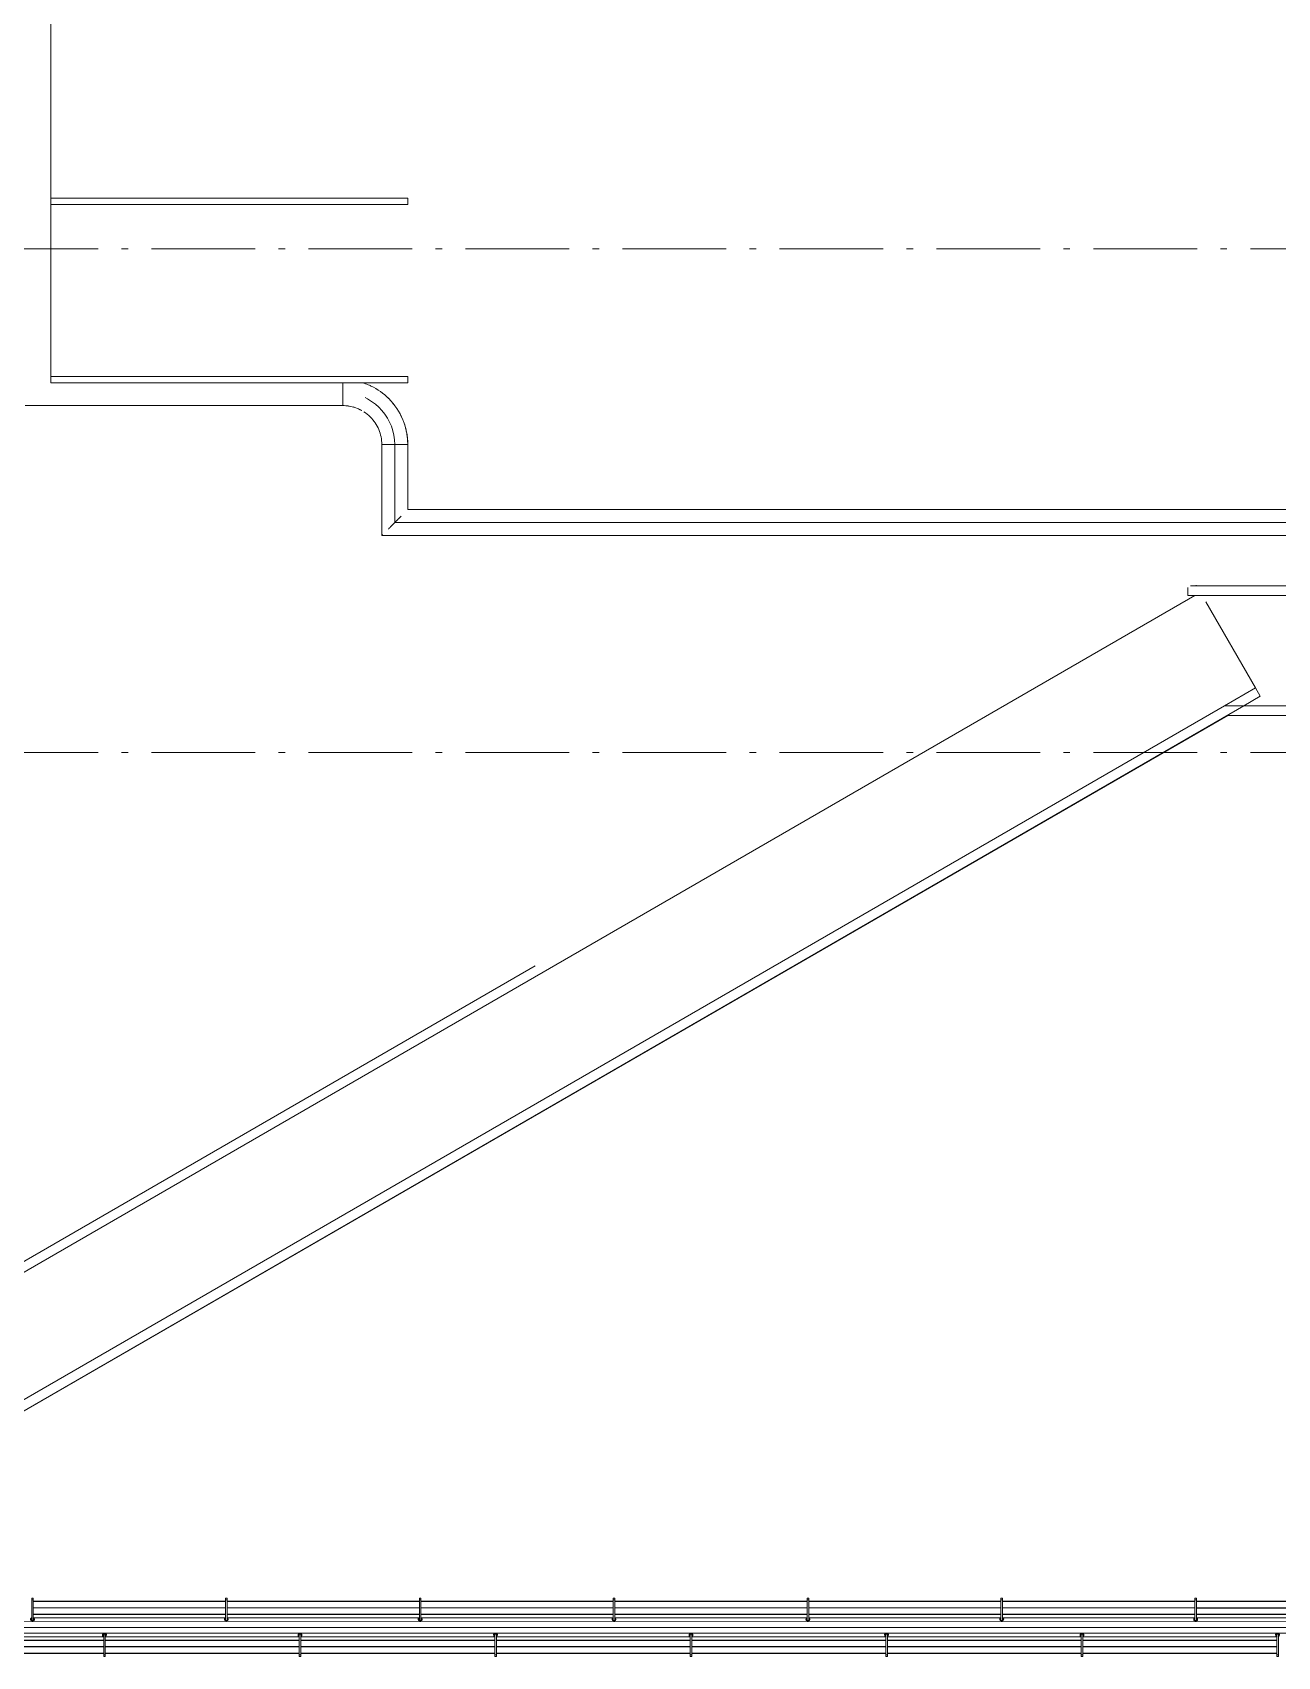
# Model space of a CAD drawing. Header units: metres. Extents: x -55 to 260, y -121 to 64.
# Drawn here: x 199.89 to 219.08, y -101.63 to -76.61 of the extents above; entities that cross this region are included whole.
import ezdxf

# ---------------------------------------------------------------- set-up
doc = ezdxf.new("R2010")
doc.units = ezdxf.units.M
doc.linetypes.add('01_Grid', pattern=[2.32, 1.6, -0.36, 0, -0.36])
for name, color, linetype, lineweight in [('0-1', 7, 'Continuous', 5), ('03EJES-1', 1, '01_Grid', 5), ('45ESTAC-1', 253, 'Continuous', 5), ('46BANQ', 8, 'Continuous', 5), ('46BANQ-1', 253, 'Continuous', 5), ('55BARANDAL-1', 253, 'Continuous', 5), ('70LINEA-1', 254, 'Continuous', 5), ('70LINEA-6', 253, 'Continuous', 5)]:
    doc.layers.add(name, color=color, linetype=linetype, lineweight=lineweight)

# ---------------------------------------------------------------- blocks, each defined once
blk = doc.blocks.new('Parking Lot - Single - Single-V110-A1 _ A700')
at = {"layer": '70LINEA-1'}
for p, q in [((200.172, -68.209), (200.172, -70.959)), ((205.672, -70.909), (200.172, -70.909)), ((200.172, -70.909), (200.172, -71.009)), ((200.172, -71.009), (200.172, -70.909)), ((200.172, -70.909), (200.172, -70.909)), ((200.172, -71.009), (205.672, -71.009)), ((200.172, -71.009), (200.172, -71.009)), ((205.672, -71.009), (205.672, -70.909))]:
    blk.add_line(p, q, dxfattribs=at)
blk = doc.blocks.new('Parking Lot - Single - Single-V111-A1 _ A700')
at = {"layer": '70LINEA-1'}
for p, q in [((0.05, 0), (-0.05, 0)), ((-0.05, 0), (-0.05, -5.5)), ((2.75, 0), (0.05, 0)), ((0.05, -5.5), (0.05, 0)), ((-0.05, -5.5), (0.05, -5.5))]:
    blk.add_line(p, q, dxfattribs=at)
blk = doc.blocks.new('Railing - Wire Post - Chainlink 2-V326-A1 _ A700')
at = {"layer": '55BARANDAL-1'}
for p, q in [((-0.331, 0.012), (-0.323, 0.012)), ((-0.331, 0.012), (-0.331, -0.013)), ((-0.323, 0.012), (-0.317, 0.012)), ((-0.317, 0.012), (-0.311, 0.012)), ((-0.311, 0.012), (-0.304, 0.012)), ((-0.304, 0.012), (-0.304, -0.013)), ((0.013, 0.012), (-0.304, 0.012)), ((0.013, -0.013), (0.013, 0.012)), ((-0.331, -0.013), (-0.323, -0.013)), ((-0.323, -0.013), (-0.317, -0.013)), ((-0.317, -0.013), (-0.311, -0.013)), ((-0.311, -0.013), (-0.304, -0.013)), ((0.013, -0.013), (-0.304, -0.013))]:
    blk.add_line(p, q, dxfattribs=at)
for radius, start, end in [(0.0301, 206.3748, 2.2872), (0.0301, 206.3748, 2.2872), (0.0301, 2.2872, 148.7371), (0.0301, 2.2872, 148.7371), (0.0251, 45, 150), (0.0251, 45, 150), (0.0251, 90, 148.3274), (0.0251, 270, 90), (0.0251, 0, 44.9925), (0.0251, 0, 44.9925), (0.0251, 315.0075, 0), (0.0251, 315.0075, 0), (0.0301, 336.8856, 2.2872), (0.0301, 336.8856, 2.2872), (0.0301, 336.8856, 2.2872), (0.0301, 336.8856, 2.2872), (0.0301, 336.8856, 2.2872), (0.0301, 336.8856, 2.2872), (0.0301, 336.8856, 2.2872), (0.0301, 336.8856, 2.2872), (0.0301, 336.8856, 2.2872), (0.0301, 336.8856, 2.2872), (0.0301, 2.2872, 16.9322), (0.0301, 2.2872, 16.9322), (0.0301, 2.2872, 16.9322), (0.0301, 2.2872, 16.9322), (0.0301, 2.2872, 16.9322), (0.0301, 2.2872, 16.9322), (0.0301, 2.2872, 16.9322), (0.0301, 2.2872, 16.9322), (0.0301, 2.2872, 16.9322), (0.0301, 2.2872, 16.9322), (0.0251, 210, 315), (0.0251, 210, 315), (0.0251, 211.6726, 270)]:
    blk.add_arc((0, 0), radius, start, end, dxfattribs=at)
blk = doc.blocks.new('Railing - Railing-8511726-A1 _ A700')
at = {"layer": '55BARANDAL-1'}
for p, q in [((240.175, -101.274), (20.175, -101.274)), ((197.996, -101.329), (200.985, -101.329)), ((201.01, -101.329), (203.998, -101.329)), ((204.023, -101.329), (207.012, -101.329)), ((207.037, -101.329), (210.026, -101.329)), ((210.051, -101.329), (213.04, -101.329)), ((213.065, -101.329), (216.053, -101.329)), ((216.078, -101.329), (219.067, -101.329)), ((200.985, -101.38), (197.996, -101.38)), ((197.996, -101.384), (200.985, -101.384)), ((200.985, -101.48), (197.996, -101.48)), ((197.996, -101.484), (200.985, -101.484)), ((200.985, -101.58), (197.996, -101.58)), ((197.996, -101.584), (200.985, -101.584)), ((203.998, -101.38), (201.01, -101.38)), ((201.01, -101.384), (203.998, -101.384)), ((203.998, -101.48), (201.01, -101.48)), ((201.01, -101.484), (203.998, -101.484)), ((203.998, -101.58), (201.01, -101.58)), ((201.01, -101.584), (203.998, -101.584)), ((207.012, -101.38), (204.023, -101.38)), ((204.023, -101.384), (207.012, -101.384)), ((207.012, -101.48), (204.023, -101.48)), ((204.023, -101.484), (207.012, -101.484)), ((207.012, -101.58), (204.023, -101.58)), ((204.023, -101.584), (207.012, -101.584)), ((210.026, -101.38), (207.037, -101.38)), ((207.037, -101.384), (210.026, -101.384)), ((210.026, -101.48), (207.037, -101.48)), ((207.037, -101.484), (210.026, -101.484)), ((210.026, -101.58), (207.037, -101.58)), ((207.037, -101.584), (210.026, -101.584)), ((213.04, -101.38), (210.051, -101.38)), ((210.051, -101.384), (213.04, -101.384)), ((213.04, -101.48), (210.051, -101.48)), ((210.051, -101.484), (213.04, -101.484)), ((213.04, -101.58), (210.051, -101.58)), ((210.051, -101.584), (213.04, -101.584)), ((216.053, -101.38), (213.065, -101.38)), ((213.065, -101.384), (216.053, -101.384)), ((216.053, -101.48), (213.065, -101.48)), ((213.065, -101.484), (216.053, -101.484)), ((216.053, -101.58), (213.065, -101.58)), ((213.065, -101.584), (216.053, -101.584)), ((219.067, -101.38), (216.078, -101.38)), ((216.078, -101.384), (219.067, -101.384)), ((219.067, -101.48), (216.078, -101.48)), ((216.078, -101.484), (219.067, -101.484)), ((219.067, -101.58), (216.078, -101.58)), ((216.078, -101.584), (219.067, -101.584))]:
    blk.add_line(p, q, dxfattribs=at)
at = {"rotation": 90}
for p in [(200.997, -101.302), (204.011, -101.302), (207.025, -101.302), (210.038, -101.302), (213.052, -101.302), (216.066, -101.302), (219.079, -101.302)]:
    blk.add_blockref('Railing - Wire Post - Chainlink 2-V326-A1 _ A700', p, dxfattribs=at)
blk = doc.blocks.new('Practice Rain Ditch - Practice Rain Ditch-8556337-A1 _ A700')
at = {"layer": '70LINEA-1'}
for p, q in [((193.695, -99.212), (217.806, -85.283)), ((217.696, -85.283), (217.696, -85.161)), ((217.696, -85.283), (239.86, -85.283)), ((217.739, -85.133), (239.86, -85.133)), ((217.825, -85.125), (217.829, -85.133)), ((217.973, -85.382), (218.739, -86.708)), ((218.262, -86.983), (218.739, -86.708)), ((218.739, -86.708), (218.814, -86.837)), ((195.135, -100.517), (218.562, -86.983)), ((195.278, -100.261), (218.262, -86.983)), ((218.562, -86.983), (218.262, -86.983)), ((218.814, -86.837), (218.562, -86.983)), ((239.86, -86.983), (218.562, -86.983)), ((218.302, -87.133), (218.315, -87.133))]:
    blk.add_line(p, q, dxfattribs=at)
blk = doc.blocks.new('Railing - Wire Post - Chainlink 2-V299-A1 _ A700')
at = {"layer": '55BARANDAL-1'}
for p, q in [((-0.331, 0.012), (-0.317, 0.012)), ((-0.331, 0.012), (-0.331, -0.013)), ((-0.317, 0.012), (-0.311, 0.012)), ((-0.311, 0.012), (-0.304, 0.012)), ((-0.304, 0.012), (-0.304, -0.013)), ((0.013, 0.012), (-0.304, 0.012)), ((0.013, -0.013), (0.013, 0.012)), ((-0.331, -0.013), (-0.317, -0.013)), ((-0.317, -0.013), (-0.311, -0.013)), ((-0.311, -0.013), (-0.304, -0.013)), ((0.013, -0.013), (-0.304, -0.013))]:
    blk.add_line(p, q, dxfattribs=at)
for radius, start, end in [(0.0301, 206.3748, 2.2872), (0.0301, 206.3748, 2.2872), (0.0301, 2.2872, 148.7371), (0.0301, 2.2872, 148.7371), (0.0251, 0, 150), (0.0251, 0, 150), (0.0251, 210, 0), (0.0251, 210, 0), (0.0251, 90, 148.3274), (0.0251, 270, 90), (0.0301, 336.8856, 2.2872), (0.0301, 336.8856, 2.2872), (0.0301, 336.8856, 2.2872), (0.0301, 336.8856, 2.2872), (0.0301, 336.8856, 2.2872), (0.0301, 336.8856, 2.2872), (0.0301, 336.8856, 2.2872), (0.0301, 336.8856, 2.2872), (0.0301, 336.8856, 2.2872), (0.0301, 336.8856, 2.2872), (0.0301, 2.2872, 16.9322), (0.0301, 2.2872, 16.9322), (0.0301, 2.2872, 16.9322), (0.0301, 2.2872, 16.9322), (0.0301, 2.2872, 16.9322), (0.0301, 2.2872, 16.9322), (0.0301, 2.2872, 16.9322), (0.0301, 2.2872, 16.9322), (0.0301, 2.2872, 16.9322), (0.0301, 2.2872, 16.9322), (0.0251, 211.6726, 270)]:
    blk.add_arc((0, 0), radius, start, end, dxfattribs=at)
blk = doc.blocks.new('Railing - Wire Post - Chainlink 2-V365-A1 _ A700')
at = {"layer": '55BARANDAL-1'}
for p, q in [((-0.331, 0.012), (-0.317, 0.012)), ((-0.331, 0.012), (-0.331, -0.013)), ((-0.317, 0.012), (-0.311, 0.012)), ((-0.311, 0.012), (-0.304, 0.012)), ((-0.304, 0.012), (-0.304, -0.013)), ((0.013, 0.012), (-0.304, 0.012)), ((0.013, -0.013), (0.013, 0.012)), ((-0.331, -0.013), (-0.317, -0.013)), ((-0.317, -0.013), (-0.311, -0.013)), ((-0.311, -0.013), (-0.304, -0.013)), ((0.013, -0.013), (-0.304, -0.013))]:
    blk.add_line(p, q, dxfattribs=at)
for radius, start, end in [(0.0301, 206.3748, 2.2872), (0.0301, 206.3748, 2.2872), (0.0301, 2.2872, 148.7371), (0.0301, 2.2872, 148.7371), (0.0251, 0, 150), (0.0251, 0, 150), (0.0251, 210, 0), (0.0251, 210, 0), (0.0251, 90, 148.3274), (0.0251, 270, 90), (0.0301, 336.8856, 2.2872), (0.0301, 336.8856, 2.2872), (0.0301, 336.8856, 2.2872), (0.0301, 336.8856, 2.2872), (0.0301, 336.8856, 2.2872), (0.0301, 336.8856, 2.2872), (0.0301, 336.8856, 2.2872), (0.0301, 336.8856, 2.2872), (0.0301, 336.8856, 2.2872), (0.0301, 2.2872, 16.9322), (0.0301, 2.2872, 16.9322), (0.0301, 2.2872, 16.9322), (0.0301, 2.2872, 16.9322), (0.0301, 2.2872, 16.9322), (0.0301, 2.2872, 16.9322), (0.0301, 2.2872, 16.9322), (0.0301, 2.2872, 16.9322), (0.0301, 2.2872, 16.9322), (0.0251, 211.6726, 270)]:
    blk.add_arc((0, 0), radius, start, end, dxfattribs=at)
blk = doc.blocks.new('Railing - Railing-8574736-A1 _ A700')
at = {"layer": '55BARANDAL-1'}
for p, q in [((202.863, -100.78), (199.9, -100.78)), ((199.9, -100.784), (202.863, -100.784)), ((205.851, -100.78), (202.888, -100.78)), ((202.888, -100.784), (205.851, -100.784)), ((208.839, -100.78), (205.876, -100.78)), ((205.876, -100.784), (208.839, -100.784)), ((211.827, -100.78), (208.864, -100.78)), ((208.864, -100.784), (211.827, -100.784)), ((214.815, -100.78), (211.852, -100.78)), ((211.852, -100.784), (214.815, -100.784)), ((217.803, -100.781), (214.84, -100.78)), ((214.84, -100.784), (217.803, -100.785)), ((220.792, -100.781), (217.828, -100.781)), ((217.828, -100.785), (220.792, -100.785)), ((-33.162, -101.076), (229.742, -101.091)), ((202.863, -100.88), (199.9, -100.88)), ((199.9, -100.884), (202.863, -100.884)), ((202.863, -100.98), (199.9, -100.98)), ((199.9, -100.984), (202.863, -100.984)), ((202.863, -101.034), (199.9, -101.034)), ((205.851, -100.88), (202.888, -100.88)), ((202.888, -100.884), (205.851, -100.884)), ((205.851, -100.98), (202.888, -100.98)), ((202.888, -100.984), (205.851, -100.984)), ((205.851, -101.034), (202.888, -101.034)), ((208.839, -100.88), (205.876, -100.88)), ((205.876, -100.884), (208.839, -100.884)), ((208.839, -100.98), (205.876, -100.98)), ((205.876, -100.984), (208.839, -100.984)), ((208.839, -101.035), (205.876, -101.034)), ((211.827, -100.88), (208.864, -100.88)), ((208.864, -100.884), (211.827, -100.884)), ((211.827, -100.98), (208.864, -100.98)), ((208.864, -100.984), (211.827, -100.984)), ((211.827, -101.035), (208.864, -101.035)), ((214.815, -100.88), (211.852, -100.88)), ((211.852, -100.884), (214.815, -100.884)), ((214.815, -100.98), (211.852, -100.98)), ((211.852, -100.984), (214.815, -100.984)), ((214.815, -101.035), (211.852, -101.035)), ((217.803, -100.881), (214.84, -100.88)), ((214.84, -100.884), (217.803, -100.885)), ((217.803, -100.981), (214.84, -100.98)), ((214.84, -100.984), (217.803, -100.985)), ((217.803, -101.035), (214.84, -101.035)), ((220.792, -100.881), (217.828, -100.881)), ((217.828, -100.885), (220.792, -100.885)), ((220.792, -100.981), (217.828, -100.981)), ((217.828, -100.985), (220.792, -100.985)), ((220.792, -101.035), (217.828, -101.035))]:
    blk.add_line(p, q, dxfattribs=at)
at = {"extrusion": (0, 0, -1), "zscale": -1, "rotation": 270.0033261339385}
for name, p in [('Railing - Wire Post - Chainlink 2-V299-A1 _ A700', (-199.887, -101.062)), ('Railing - Wire Post - Chainlink 2-V299-A1 _ A700', (-202.875, -101.062)), ('Railing - Wire Post - Chainlink 2-V299-A1 _ A700', (-205.863, -101.062)), ('Railing - Wire Post - Chainlink 2-V365-A1 _ A700', (-208.852, -101.062)), ('Railing - Wire Post - Chainlink 2-V365-A1 _ A700', (-211.84, -101.062)), ('Railing - Wire Post - Chainlink 2-V365-A1 _ A700', (-214.828, -101.062)), ('Railing - Wire Post - Chainlink 2-V365-A1 _ A700', (-217.816, -101.063))]:
    blk.add_blockref(name, p, dxfattribs=at)
blk = doc.blocks.new('22011_AR_rvt-1-A1 _ A700')
at = {"layer": '46BANQ-1'}
for p, q in [((204.67, -82.009), (204.669, -82.357)), ((204.671, -82.057), (204.671, -82.009)), ((205.099, -82.053), (205.097, -82.053)), ((204.673, -82.346), (204.673, -82.258)), ((204.669, -82.357), (204.673, -82.358)), ((205.272, -82.957), (205.278, -82.957)), ((205.278, -82.957), (205.272, -82.957)), ((205.272, -82.958), (205.273, -82.958)), ((205.283, -82.958), (205.286, -82.958)), ((205.373, -82.958), (205.286, -82.958)), ((205.438, -82.958), (205.443, -82.958)), ((205.472, -84.16), (205.472, -82.958)), ((205.671, -82.957), (205.571, -82.957)), ((205.671, -83.96), (205.671, -82.957)), ((216.107, -83.96), (231.471, -83.96)), ((231.472, -84.16), (205.472, -84.16)), ((205.273, -84.36), (231.473, -84.36)), ((195.135, -100.517), (218.315, -87.133)), ((218.315, -87.133), (239.86, -87.133)), ((229.442, -101.186), (195.135, -101.184))]:
    blk.add_line(p, q, dxfattribs=at)
at = {"layer": '46BANQ-1', "flags": 128}
for points in [[(205.472, -82.958), (205.469, -82.886), (205.459, -82.815), (205.443, -82.745), (205.421, -82.677), (205.393, -82.611), (205.359, -82.549), (205.32, -82.489), (205.275, -82.433), (205.226, -82.381), (205.173, -82.334), (205.115, -82.292), (205.053, -82.255), (205.014, -82.235)], [(204.673, -82.358), (204.735, -82.361), (204.797, -82.371), (204.856, -82.387), (204.914, -82.409), (204.929, -82.416)], [(205.273, -82.958), (205.273, -82.958), (205.275, -82.958), (205.277, -82.958)], [(205.286, -82.958), (205.329, -82.958), (205.373, -82.958)], [(205.475, -82.958), (205.485, -82.957), (205.5, -82.957), (205.521, -82.957), (205.545, -82.957), (205.571, -82.957)], [(205.571, -82.957), (205.621, -82.957), (205.671, -82.957)]]:
    blk.add_lwpolyline(points, dxfattribs=at)
at = {"layer": '46BANQ-1'}
for centre, major_axis, start_param, end_param in [((204.672, -82.058), (0.0001, 0.1), 1.566295, 2.08983), ((204.672, -82.058), (0.0001, 0.1), 2.089894, 3.137092), ((204.672, -82.258), (0.0001, 0.1), 5.493286, 6.278684), ((204.672, -82.258), (0.0001, 0.1), 4.707888, 5.493286), ((204.673, -82.345), (0, 0.0127), 3.141579, 4.707888)]:
    blk.add_ellipse(centre, major_axis=major_axis, ratio=0.010117, start_param=start_param, end_param=end_param, dxfattribs=at)
for points, knots in [([(204.986, -82.008), (204.991, -82.01), (205.023, -82.021), (205.063, -82.037), (205.097, -82.052), (205.105, -82.056)], [-0.79578901, -0.79578901, -0.79578901, -0.79578901, -0.78571429, -0.73214286, -0.71428571, -0.71428571, -0.71428571, -0.71428571]), ([(205.29, -82.172), (205.291, -82.173), (205.296, -82.176), (205.3, -82.18), (205.303, -82.182)], [-0.57533422, -0.57533422, -0.57533422, -0.57533422, -0.57142857, -0.56487541, -0.56487541, -0.56487541, -0.56487541]), ([(205.37, -82.242), (205.373, -82.245), (205.379, -82.251), (205.385, -82.257), (205.389, -82.261)], [-0.50701539, -0.50701539, -0.50701539, -0.50701539, -0.5, -0.49044918, -0.49044918, -0.49044918, -0.49044918]), ([(205.444, -82.323), (205.447, -82.326), (205.454, -82.335), (205.46, -82.343), (205.464, -82.348)], [-0.43781497, -0.43781497, -0.43781497, -0.43781497, -0.42857143, -0.41693003, -0.41693003, -0.41693003, -0.41693003]), ([(204.769, -82.365), (204.757, -82.363), (204.741, -82.361), (204.724, -82.359), (204.72, -82.359)], [0.89358015, 0.89358015, 0.89358015, 0.89358015, 0.93181818, 0.94673498, 0.94673498, 0.94673498, 0.94673498]), ([(205.562, -82.503), (205.565, -82.51), (205.573, -82.525), (205.579, -82.539), (205.583, -82.548)], [-0.30013636, -0.30013636, -0.30013636, -0.30013636, -0.28571429, -0.26871259, -0.26871259, -0.26871259, -0.26871259]), ([(205.605, -82.601), (205.609, -82.61), (205.615, -82.628), (205.622, -82.647), (205.625, -82.657)], [-0.23169732, -0.23169732, -0.23169732, -0.23169732, -0.21428571, -0.19417077, -0.19417077, -0.19417077, -0.19417077]), ([(205.638, -82.704), (205.641, -82.714), (205.646, -82.736), (205.651, -82.758), (205.653, -82.77)], [-0.16314831, -0.16314831, -0.16314831, -0.16314831, -0.14285714, -0.12017718, -0.12017718, -0.12017718, -0.12017718]), ([(205.66, -82.809), (205.662, -82.821), (205.665, -82.846), (205.667, -82.871), (205.668, -82.885)], [-0.09437993, -0.09437993, -0.09437993, -0.09437993, -0.07142857, -0.04617343, -0.04617343, -0.04617343, -0.04617343]), ([(205.278, -82.958), (205.279, -82.958), (205.281, -82.958), (205.284, -82.958), (205.286, -82.958)], [-0.4285714, -0.4285714, -0.4285714, -0.4285714, -0.2857143, 0, 0, 0, 0]), ([(205.373, -82.958), (205.38, -82.958), (205.388, -82.958), (205.396, -82.958), (205.396, -82.958)], [-1, -1, -1, -1, -0.8611111, -0.8517189, -0.8517189, -0.8517189, -0.8517189]), ([(205.399, -82.958), (205.401, -82.958), (205.404, -82.958), (205.407, -82.958), (205.407, -82.958)], [-0.83259699, -0.83259699, -0.83259699, -0.83259699, -0.79166667, -0.77777778, -0.77777778, -0.77777778, -0.77777778]), ([(205.407, -82.958), (205.41, -82.958), (205.415, -82.958), (205.42, -82.958), (205.423, -82.958)], [-0.7777778, -0.7777778, -0.7777778, -0.7777778, -0.7222222, -0.6666667, -0.6666667, -0.6666667, -0.6666667]), ([(205.423, -82.958), (205.427, -82.958), (205.432, -82.958), (205.436, -82.958), (205.437, -82.958)], [-0.6666169, -0.6666169, -0.6666169, -0.6666169, -0.5833333, -0.5555556, -0.5555556, -0.5555556, -0.5555556]), ([(205.473, -82.958), (205.474, -82.958), (205.474, -82.958), (205.476, -82.958), (205.477, -82.958), (205.478, -82.958)], [-0.8888889, -0.8888889, -0.8888889, -0.8888889, -0.8611111, -0.7916667, -0.7777778, -0.7777778, -0.7777778, -0.7777778]), ([(205.571, -84.06), (205.566, -84.064), (205.558, -84.073), (205.545, -84.086), (205.535, -84.096), (205.527, -84.104), (205.521, -84.11), (205.515, -84.115), (205.51, -84.121), (205.505, -84.126), (205.5, -84.13), (205.496, -84.135), (205.49, -84.14), (205.485, -84.146), (205.479, -84.152), (205.476, -84.155), (205.475, -84.156)], [0, 0, 0, 0, 0.0833333, 0.1666667, 0.25, 0.2916667, 0.3333333, 0.375, 0.4166667, 0.4583333, 0.5, 0.5416667, 0.5833333, 0.6666667, 0.75, 0.8333333, 0.8333333, 0.8333333, 0.8333333]), ([(205.423, -84.21), (205.421, -84.211), (205.417, -84.215), (205.409, -84.223), (205.403, -84.23), (205.399, -84.234)], [0.6666667, 0.6666667, 0.6666667, 0.6666667, 0.7083333, 0.75, 0.8333333, 0.8333333, 0.8333333, 0.8333333]), ([(205.443, -84.189), (205.442, -84.19), (205.439, -84.194), (205.432, -84.2), (205.427, -84.206), (205.423, -84.21)], [0.5, 0.5, 0.5, 0.5, 0.5416667, 0.5833333, 0.6666667, 0.6666667, 0.6666667, 0.6666667]), ([(205.459, -84.173), (205.457, -84.175), (205.453, -84.179), (205.448, -84.184), (205.445, -84.187), (205.443, -84.189)], [0.3333333, 0.3333333, 0.3333333, 0.3333333, 0.4166667, 0.4583333, 0.5, 0.5, 0.5, 0.5]), ([(205.472, -84.16), (205.472, -84.16), (205.47, -84.161), (205.465, -84.167), (205.461, -84.171), (205.459, -84.173)], [0.0073281, 0.0073281, 0.0073281, 0.0073281, 0.1666667, 0.25, 0.3333333, 0.3333333, 0.3333333, 0.3333333]), ([(205.286, -84.347), (205.285, -84.348), (205.283, -84.35), (205.281, -84.352), (205.28, -84.353), (205.279, -84.354), (205.278, -84.355), (205.277, -84.356), (205.276, -84.356), (205.276, -84.357), (205.275, -84.358), (205.274, -84.359), (205.273, -84.359), (205.273, -84.36), (205.273, -84.36)], [0, 0, 0, 0, 0.166667, 0.25, 0.333333, 0.375, 0.416667, 0.5, 0.541667, 0.583333, 0.666667, 0.75, 0.833333, 1, 1, 1, 1])]:
    blk.add_open_spline(points, degree=3, knots=knots, dxfattribs=at)
for points in [[(204.691, -82.357), (204.685, -82.357), (204.679, -82.357), (204.673, -82.357)], [(204.848, -82.384), (204.843, -82.382), (204.837, -82.381), (204.832, -82.379)], [(204.934, -82.418), (204.931, -82.417), (204.929, -82.415), (204.926, -82.414)], [(204.943, -82.423), (204.942, -82.422), (204.94, -82.421), (204.938, -82.42)], [(204.966, -82.435), (204.959, -82.431), (204.952, -82.427), (204.945, -82.424)], [(205.086, -82.525), (205.084, -82.523), (205.083, -82.521), (205.081, -82.52)], [(205.508, -82.41), (205.515, -82.421), (205.522, -82.433), (205.529, -82.444)], [(205.154, -82.603), (205.151, -82.599), (205.148, -82.595), (205.145, -82.591)], [(205.273, -82.958), (205.273, -82.958), (205.274, -82.958), (205.275, -82.958), (205.276, -82.958)], [(205.444, -82.958), (205.446, -82.958), (205.448, -82.958), (205.449, -82.958)], [(205.449, -82.958), (205.453, -82.958), (205.456, -82.958), (205.459, -82.958)], [(205.459, -82.958), (205.462, -82.958), (205.464, -82.958), (205.466, -82.958)], [(205.471, -82.958), (205.472, -82.958), (205.472, -82.958), (205.472, -82.958)], [(205.495, -82.957), (205.498, -82.957), (205.502, -82.957), (205.507, -82.957)], [(205.542, -82.957), (205.544, -82.957), (205.546, -82.957), (205.548, -82.957)], [(205.67, -82.917), (205.671, -82.93), (205.671, -82.944), (205.671, -82.957)], [(205.399, -84.234), (205.395, -84.238), (205.386, -84.247), (205.378, -84.255), (205.373, -84.26)]]:
    blk.add_open_spline(points, degree=3, dxfattribs=at)
at = {"layer": '70LINEA-1'}
for p, q in [((200.172, -79.66), (200.172, -69.66)), ((200.172, -81.909), (200.172, -79.66)), ((205.672, -83.96), (205.672, -82.958)), ((210.172, -83.96), (205.672, -83.96)), ((216.107, -83.96), (210.172, -83.96))]:
    blk.add_line(p, q, dxfattribs=at)
for points, knots in [([(205.616, -82.628), (205.61, -82.61), (205.556, -82.47), (205.408, -82.248), (205.207, -82.106), (205.106, -82.057)], [-0.7857143, -0.7857143, -0.7857143, -0.7857143, -0.75, -0.5, -0.2857143, -0.2857143, -0.2857143, -0.2857143]), ([(205.666, -82.846), (205.663, -82.818), (205.657, -82.781), (205.649, -82.744), (205.647, -82.735)], [-0.92857143, -0.92857143, -0.92857143, -0.92857143, -0.875, -0.85714286, -0.85714286, -0.85714286, -0.85714286])]:
    blk.add_open_spline(points, degree=3, knots=knots, dxfattribs=at)
for points in [[(205.647, -82.735), (205.639, -82.699), (205.628, -82.663), (205.616, -82.628)], [(205.672, -82.958), (205.672, -82.92), (205.67, -82.883), (205.666, -82.846)]]:
    blk.add_open_spline(points, degree=3, dxfattribs=at)
at = {"layer": '45ESTAC-1'}
blk.add_blockref('Parking Lot - Single - Single-V110-A1 _ A700', (0, -8.25), dxfattribs=at)
at = {"layer": '45ESTAC-1', "rotation": 89.99999999999991}
blk.add_blockref('Parking Lot - Single - Single-V111-A1 _ A700', (200.172, -81.959), dxfattribs=at)
at = {"layer": '55BARANDAL-1'}
for name in ['Railing - Railing-8574736-A1 _ A700', 'Railing - Railing-8511726-A1 _ A700']:
    blk.add_blockref(name, (0, 0), dxfattribs=at)
at = {"layer": '70LINEA-6'}
blk.add_blockref('Practice Rain Ditch - Practice Rain Ditch-8556337-A1 _ A700', (0, 0), dxfattribs=at)
blk = doc.blocks.new('Parking Lot - Single - Single-V508-A1 _ A700')
at = {"layer": '70LINEA-1'}
for p, q in [((0.05, 0), (-0.05, 0)), ((-0.05, 0), (-0.05, -5.5)), ((2.75, 0), (0.05, 0)), ((0.05, -5.5), (0.05, 0)), ((-0.05, -5.5), (0.05, -5.5))]:
    blk.add_line(p, q, dxfattribs=at)
blk = doc.blocks.new('Railing - Wire Post - Chainlink 2-V697-A1 _ A700')
at = {"layer": '55BARANDAL-1'}
for p, q in [((-0.331, 0.012), (-0.317, 0.012)), ((-0.331, 0.012), (-0.331, -0.013)), ((-0.317, 0.012), (-0.311, 0.012)), ((-0.311, 0.012), (-0.304, 0.012)), ((-0.304, 0.012), (-0.304, -0.013)), ((0.013, 0.012), (-0.304, 0.012)), ((0.013, -0.013), (0.013, 0.012)), ((-0.331, -0.013), (-0.317, -0.013)), ((-0.317, -0.013), (-0.311, -0.013)), ((-0.311, -0.013), (-0.304, -0.013)), ((0.013, -0.013), (-0.304, -0.013))]:
    blk.add_line(p, q, dxfattribs=at)
for radius, start, end in [(0.0301, 206.3748, 2.2872), (0.0301, 206.3748, 2.2872), (0.0301, 2.2872, 148.7371), (0.0301, 2.2872, 148.7371), (0.0251, 45, 150), (0.0251, 45, 150), (0.0251, 90, 148.3274), (0.0251, 270, 90), (0.0251, 0, 44.9925), (0.0251, 0, 44.9925), (0.0251, 315.0075, 0), (0.0251, 315.0075, 0), (0.0301, 336.8856, 2.2872), (0.0301, 336.8856, 2.2872), (0.0301, 336.8856, 2.2872), (0.0301, 336.8856, 2.2872), (0.0301, 336.8856, 2.2872), (0.0301, 336.8856, 2.2872), (0.0301, 336.8856, 2.2872), (0.0301, 336.8856, 2.2872), (0.0301, 336.8856, 2.2872), (0.0301, 336.8856, 2.2872), (0.0301, 2.2872, 16.9322), (0.0301, 2.2872, 16.9322), (0.0301, 2.2872, 16.9322), (0.0301, 2.2872, 16.9322), (0.0301, 2.2872, 16.9322), (0.0301, 2.2872, 16.9322), (0.0301, 2.2872, 16.9322), (0.0301, 2.2872, 16.9322), (0.0301, 2.2872, 16.9322), (0.0301, 2.2872, 16.9322), (0.0251, 210, 315), (0.0251, 210, 315), (0.0251, 211.6726, 270)]:
    blk.add_arc((0, 0), radius, start, end, dxfattribs=at)
blk = doc.blocks.new('Railing - Railing-V701-A1 _ A700')
at = {"layer": '55BARANDAL-1'}
for p, q in [((240.175, -101.274), (20.175, -101.274)), ((197.996, -101.329), (200.985, -101.329)), ((201.01, -101.329), (203.998, -101.329)), ((204.023, -101.329), (207.012, -101.329)), ((207.037, -101.329), (210.026, -101.329)), ((210.051, -101.329), (213.04, -101.329)), ((213.065, -101.329), (216.053, -101.329)), ((216.078, -101.329), (219.067, -101.329)), ((200.985, -101.38), (197.996, -101.38)), ((197.996, -101.384), (200.985, -101.384)), ((200.985, -101.48), (197.996, -101.48)), ((197.996, -101.484), (200.985, -101.484)), ((200.985, -101.58), (197.996, -101.58)), ((197.996, -101.584), (200.985, -101.584)), ((203.998, -101.38), (201.01, -101.38)), ((201.01, -101.384), (203.998, -101.384)), ((203.998, -101.48), (201.01, -101.48)), ((201.01, -101.484), (203.998, -101.484)), ((203.998, -101.58), (201.01, -101.58)), ((201.01, -101.584), (203.998, -101.584)), ((207.012, -101.38), (204.023, -101.38)), ((204.023, -101.384), (207.012, -101.384)), ((207.012, -101.48), (204.023, -101.48)), ((204.023, -101.484), (207.012, -101.484)), ((207.012, -101.58), (204.023, -101.58)), ((204.023, -101.584), (207.012, -101.584)), ((210.026, -101.38), (207.037, -101.38)), ((207.037, -101.384), (210.026, -101.384)), ((210.026, -101.48), (207.037, -101.48)), ((207.037, -101.484), (210.026, -101.484)), ((210.026, -101.58), (207.037, -101.58)), ((207.037, -101.584), (210.026, -101.584)), ((213.04, -101.38), (210.051, -101.38)), ((210.051, -101.384), (213.04, -101.384)), ((213.04, -101.48), (210.051, -101.48)), ((210.051, -101.484), (213.04, -101.484)), ((213.04, -101.58), (210.051, -101.58)), ((210.051, -101.584), (213.04, -101.584)), ((216.053, -101.38), (213.065, -101.38)), ((213.065, -101.384), (216.053, -101.384)), ((216.053, -101.48), (213.065, -101.48)), ((213.065, -101.484), (216.053, -101.484)), ((216.053, -101.58), (213.065, -101.58)), ((213.065, -101.584), (216.053, -101.584)), ((219.067, -101.38), (216.078, -101.38)), ((216.078, -101.384), (219.067, -101.384)), ((219.067, -101.48), (216.078, -101.48)), ((216.078, -101.484), (219.067, -101.484)), ((219.067, -101.58), (216.078, -101.58)), ((216.078, -101.584), (219.067, -101.584))]:
    blk.add_line(p, q, dxfattribs=at)
at = {"rotation": 90}
for p in [(200.997, -101.302), (204.011, -101.302), (207.025, -101.302), (210.038, -101.302), (213.052, -101.302), (216.066, -101.302), (219.079, -101.302)]:
    blk.add_blockref('Railing - Wire Post - Chainlink 2-V697-A1 _ A700', p, dxfattribs=at)
blk = doc.blocks.new('Practice Rain Ditch - Practice Rain Ditch-V706-A1 _ A700')
at = {"layer": '70LINEA-1'}
for p, q in [((193.695, -99.212), (217.806, -85.283)), ((217.696, -85.283), (217.696, -85.161)), ((217.696, -85.283), (239.86, -85.283)), ((217.739, -85.133), (239.86, -85.133)), ((217.825, -85.125), (217.829, -85.133)), ((217.973, -85.382), (218.739, -86.708)), ((218.262, -86.983), (218.739, -86.708)), ((218.739, -86.708), (218.814, -86.837)), ((195.135, -100.517), (218.562, -86.983)), ((195.278, -100.261), (218.262, -86.983)), ((218.562, -86.983), (218.262, -86.983)), ((218.814, -86.837), (218.562, -86.983)), ((239.86, -86.983), (218.562, -86.983)), ((218.302, -87.133), (218.315, -87.133))]:
    blk.add_line(p, q, dxfattribs=at)
blk = doc.blocks.new('Railing - Wire Post - Chainlink 2-V669-A1 _ A700')
at = {"layer": '55BARANDAL-1'}
for p, q in [((-0.331, 0.012), (-0.323, 0.012)), ((-0.331, 0.012), (-0.331, -0.013)), ((-0.323, 0.012), (-0.317, 0.012)), ((-0.317, 0.012), (-0.311, 0.012)), ((-0.311, 0.012), (-0.304, 0.012)), ((-0.304, 0.012), (-0.304, -0.013)), ((0.013, 0.012), (-0.304, 0.012)), ((0.013, -0.013), (0.013, 0.012)), ((-0.331, -0.013), (-0.323, -0.013)), ((-0.323, -0.013), (-0.317, -0.013)), ((-0.317, -0.013), (-0.311, -0.013)), ((-0.311, -0.013), (-0.304, -0.013)), ((0.013, -0.013), (-0.304, -0.013))]:
    blk.add_line(p, q, dxfattribs=at)
for radius, start, end in [(0.0301, 206.3748, 2.2872), (0.0301, 206.3748, 2.2872), (0.0301, 2.2872, 148.7371), (0.0301, 2.2872, 148.7371), (0.0251, 0, 150), (0.0251, 0, 150), (0.0251, 210, 0), (0.0251, 210, 0), (0.0251, 90, 148.3274), (0.0251, 270, 90), (0.0301, 336.8856, 2.2872), (0.0301, 336.8856, 2.2872), (0.0301, 336.8856, 2.2872), (0.0301, 336.8856, 2.2872), (0.0301, 336.8856, 2.2872), (0.0301, 336.8856, 2.2872), (0.0301, 336.8856, 2.2872), (0.0301, 336.8856, 2.2872), (0.0301, 336.8856, 2.2872), (0.0301, 336.8856, 2.2872), (0.0301, 2.2872, 16.9322), (0.0301, 2.2872, 16.9322), (0.0301, 2.2872, 16.9322), (0.0301, 2.2872, 16.9322), (0.0301, 2.2872, 16.9322), (0.0301, 2.2872, 16.9322), (0.0301, 2.2872, 16.9322), (0.0301, 2.2872, 16.9322), (0.0301, 2.2872, 16.9322), (0.0301, 2.2872, 16.9322), (0.0251, 211.6726, 270)]:
    blk.add_arc((0, 0), radius, start, end, dxfattribs=at)
blk = doc.blocks.new('Railing - Wire Post - Chainlink 2-V739-A1 _ A700')
at = {"layer": '55BARANDAL-1'}
for p, q in [((-0.331, 0.012), (-0.323, 0.012)), ((-0.331, 0.012), (-0.331, -0.013)), ((-0.323, 0.012), (-0.317, 0.012)), ((-0.317, 0.012), (-0.311, 0.012)), ((-0.311, 0.012), (-0.304, 0.012)), ((-0.304, 0.012), (-0.304, -0.013)), ((0.013, 0.012), (-0.304, 0.012)), ((0.013, -0.013), (0.013, 0.012)), ((-0.331, -0.013), (-0.323, -0.013)), ((-0.323, -0.013), (-0.317, -0.013)), ((-0.317, -0.013), (-0.311, -0.013)), ((-0.311, -0.013), (-0.304, -0.013)), ((0.013, -0.013), (-0.304, -0.013))]:
    blk.add_line(p, q, dxfattribs=at)
for radius, start, end in [(0.0301, 206.3748, 2.2872), (0.0301, 206.3748, 2.2872), (0.0301, 2.2872, 148.7371), (0.0301, 2.2872, 148.7371), (0.0251, 0, 150), (0.0251, 0, 150), (0.0251, 210, 0), (0.0251, 210, 0), (0.0251, 90, 148.3274), (0.0251, 270, 90), (0.0301, 336.8856, 2.2872), (0.0301, 336.8856, 2.2872), (0.0301, 336.8856, 2.2872), (0.0301, 336.8856, 2.2872), (0.0301, 336.8856, 2.2872), (0.0301, 336.8856, 2.2872), (0.0301, 336.8856, 2.2872), (0.0301, 336.8856, 2.2872), (0.0301, 336.8856, 2.2872), (0.0301, 2.2872, 16.9322), (0.0301, 2.2872, 16.9322), (0.0301, 2.2872, 16.9322), (0.0301, 2.2872, 16.9322), (0.0301, 2.2872, 16.9322), (0.0301, 2.2872, 16.9322), (0.0301, 2.2872, 16.9322), (0.0301, 2.2872, 16.9322), (0.0301, 2.2872, 16.9322), (0.0251, 211.6726, 270)]:
    blk.add_arc((0, 0), radius, start, end, dxfattribs=at)
blk = doc.blocks.new('Railing - Railing-V756-A1 _ A700')
at = {"layer": '55BARANDAL-1'}
for p, q in [((202.863, -100.78), (199.9, -100.78)), ((199.9, -100.784), (202.863, -100.784)), ((205.851, -100.78), (202.888, -100.78)), ((202.888, -100.784), (205.851, -100.784)), ((208.839, -100.78), (205.876, -100.78)), ((205.876, -100.784), (208.839, -100.784)), ((211.827, -100.78), (208.864, -100.78)), ((208.864, -100.784), (211.827, -100.784)), ((214.815, -100.78), (211.852, -100.78)), ((211.852, -100.784), (214.815, -100.784)), ((217.803, -100.781), (214.84, -100.78)), ((214.84, -100.784), (217.803, -100.785)), ((220.792, -100.781), (217.828, -100.781)), ((217.828, -100.785), (220.792, -100.785)), ((-33.162, -101.076), (229.742, -101.091)), ((202.863, -100.88), (199.9, -100.88)), ((199.9, -100.884), (202.863, -100.884)), ((202.863, -100.98), (199.9, -100.98)), ((199.9, -100.984), (202.863, -100.984)), ((202.863, -101.034), (199.9, -101.034)), ((205.851, -100.88), (202.888, -100.88)), ((202.888, -100.884), (205.851, -100.884)), ((205.851, -100.98), (202.888, -100.98)), ((202.888, -100.984), (205.851, -100.984)), ((205.851, -101.034), (202.888, -101.034)), ((208.839, -100.88), (205.876, -100.88)), ((205.876, -100.884), (208.839, -100.884)), ((208.839, -100.98), (205.876, -100.98)), ((205.876, -100.984), (208.839, -100.984)), ((208.839, -101.035), (205.876, -101.034)), ((211.827, -100.88), (208.864, -100.88)), ((208.864, -100.884), (211.827, -100.884)), ((211.827, -100.98), (208.864, -100.98)), ((208.864, -100.984), (211.827, -100.984)), ((211.827, -101.035), (208.864, -101.035)), ((214.815, -100.88), (211.852, -100.88)), ((211.852, -100.884), (214.815, -100.884)), ((214.815, -100.98), (211.852, -100.98)), ((211.852, -100.984), (214.815, -100.984)), ((214.815, -101.035), (211.852, -101.035)), ((217.803, -100.881), (214.84, -100.88)), ((214.84, -100.884), (217.803, -100.885)), ((217.803, -100.981), (214.84, -100.98)), ((214.84, -100.984), (217.803, -100.985)), ((217.803, -101.035), (214.84, -101.035)), ((220.792, -100.881), (217.828, -100.881)), ((217.828, -100.885), (220.792, -100.885)), ((220.792, -100.981), (217.828, -100.981)), ((217.828, -100.985), (220.792, -100.985)), ((220.792, -101.035), (217.828, -101.035))]:
    blk.add_line(p, q, dxfattribs=at)
at = {"extrusion": (0, 0, -1), "zscale": -1, "rotation": 270.0033261339385}
for name, p in [('Railing - Wire Post - Chainlink 2-V669-A1 _ A700', (-199.887, -101.062)), ('Railing - Wire Post - Chainlink 2-V669-A1 _ A700', (-202.875, -101.062)), ('Railing - Wire Post - Chainlink 2-V669-A1 _ A700', (-205.863, -101.062)), ('Railing - Wire Post - Chainlink 2-V739-A1 _ A700', (-208.852, -101.062)), ('Railing - Wire Post - Chainlink 2-V739-A1 _ A700', (-211.84, -101.062)), ('Railing - Wire Post - Chainlink 2-V739-A1 _ A700', (-214.828, -101.062)), ('Railing - Wire Post - Chainlink 2-V739-A1 _ A700', (-217.816, -101.063))]:
    blk.add_blockref(name, p, dxfattribs=at)
blk = doc.blocks.new('22011_AR_rvt-2-A1 _ A700')
at = {"layer": '46BANQ-1'}
for p, q in [((204.67, -82.009), (204.669, -82.357)), ((204.671, -82.057), (204.671, -82.009)), ((205.099, -82.053), (205.097, -82.053)), ((204.673, -82.346), (204.673, -82.258)), ((204.669, -82.357), (204.673, -82.358)), ((205.272, -82.957), (205.278, -82.957)), ((205.278, -82.957), (205.272, -82.957)), ((205.272, -82.958), (205.273, -82.958)), ((205.283, -82.958), (205.286, -82.958)), ((205.373, -82.958), (205.286, -82.958)), ((205.438, -82.958), (205.443, -82.958)), ((205.472, -84.16), (205.472, -82.958)), ((205.671, -82.957), (205.571, -82.957)), ((205.671, -83.96), (205.671, -82.957)), ((216.107, -83.96), (231.471, -83.96)), ((231.472, -84.16), (205.472, -84.16)), ((205.273, -84.36), (231.473, -84.36)), ((195.135, -100.517), (218.315, -87.133)), ((218.315, -87.133), (239.86, -87.133)), ((229.442, -101.186), (195.135, -101.184))]:
    blk.add_line(p, q, dxfattribs=at)
at = {"layer": '46BANQ-1', "flags": 128}
for points in [[(205.472, -82.958), (205.469, -82.886), (205.459, -82.815), (205.443, -82.745), (205.421, -82.677), (205.393, -82.611), (205.359, -82.549), (205.32, -82.489), (205.275, -82.433), (205.226, -82.381), (205.173, -82.334), (205.115, -82.292), (205.053, -82.255), (205.014, -82.235)], [(204.673, -82.358), (204.735, -82.361), (204.797, -82.371), (204.856, -82.387), (204.914, -82.409), (204.929, -82.416)], [(205.273, -82.958), (205.273, -82.958), (205.275, -82.958), (205.277, -82.958)], [(205.286, -82.958), (205.329, -82.958), (205.373, -82.958)], [(205.475, -82.958), (205.485, -82.957), (205.5, -82.957), (205.521, -82.957), (205.545, -82.957), (205.571, -82.957)], [(205.571, -82.957), (205.621, -82.957), (205.671, -82.957)]]:
    blk.add_lwpolyline(points, dxfattribs=at)
at = {"layer": '46BANQ-1'}
for centre, major_axis, start_param, end_param in [((204.672, -82.058), (0.0001, 0.1), 1.566295, 2.08983), ((204.672, -82.058), (0.0001, 0.1), 2.089894, 3.137092), ((204.672, -82.258), (0.0001, 0.1), 5.493286, 6.278684), ((204.672, -82.258), (0.0001, 0.1), 4.707888, 5.493286), ((204.673, -82.345), (0, 0.0127), 3.141579, 4.707888)]:
    blk.add_ellipse(centre, major_axis=major_axis, ratio=0.010117, start_param=start_param, end_param=end_param, dxfattribs=at)
for points, knots in [([(204.986, -82.008), (204.991, -82.01), (205.023, -82.021), (205.063, -82.037), (205.097, -82.052), (205.105, -82.056)], [-0.79578901, -0.79578901, -0.79578901, -0.79578901, -0.78571429, -0.73214286, -0.71428571, -0.71428571, -0.71428571, -0.71428571]), ([(205.29, -82.172), (205.291, -82.173), (205.296, -82.176), (205.3, -82.18), (205.303, -82.182)], [-0.57533421, -0.57533421, -0.57533421, -0.57533421, -0.57142857, -0.56487542, -0.56487542, -0.56487542, -0.56487542]), ([(205.37, -82.242), (205.373, -82.245), (205.379, -82.251), (205.385, -82.257), (205.389, -82.261)], [-0.50701538, -0.50701538, -0.50701538, -0.50701538, -0.5, -0.49044919, -0.49044919, -0.49044919, -0.49044919]), ([(205.444, -82.323), (205.447, -82.326), (205.454, -82.335), (205.46, -82.343), (205.464, -82.348)], [-0.43781496, -0.43781496, -0.43781496, -0.43781496, -0.42857143, -0.41693004, -0.41693004, -0.41693004, -0.41693004]), ([(204.769, -82.365), (204.757, -82.363), (204.741, -82.361), (204.724, -82.359), (204.72, -82.359)], [0.89358015, 0.89358015, 0.89358015, 0.89358015, 0.93181818, 0.94673496, 0.94673496, 0.94673496, 0.94673496]), ([(205.562, -82.503), (205.565, -82.51), (205.573, -82.525), (205.579, -82.539), (205.583, -82.548)], [-0.30013635, -0.30013635, -0.30013635, -0.30013635, -0.28571429, -0.2687126, -0.2687126, -0.2687126, -0.2687126]), ([(205.605, -82.601), (205.609, -82.61), (205.615, -82.628), (205.622, -82.647), (205.625, -82.657)], [-0.23169731, -0.23169731, -0.23169731, -0.23169731, -0.21428571, -0.19417078, -0.19417078, -0.19417078, -0.19417078]), ([(205.638, -82.704), (205.641, -82.714), (205.646, -82.736), (205.651, -82.758), (205.653, -82.77)], [-0.1631483, -0.1631483, -0.1631483, -0.1631483, -0.14285714, -0.12017719, -0.12017719, -0.12017719, -0.12017719]), ([(205.66, -82.809), (205.662, -82.821), (205.665, -82.846), (205.667, -82.871), (205.668, -82.885)], [-0.09437992, -0.09437992, -0.09437992, -0.09437992, -0.07142857, -0.04617344, -0.04617344, -0.04617344, -0.04617344]), ([(205.278, -82.958), (205.279, -82.958), (205.281, -82.958), (205.284, -82.958), (205.286, -82.958)], [-0.4285714, -0.4285714, -0.4285714, -0.4285714, -0.2857143, 0, 0, 0, 0]), ([(205.373, -82.958), (205.38, -82.958), (205.388, -82.958), (205.396, -82.958), (205.396, -82.958)], [-1, -1, -1, -1, -0.8611111, -0.8517189, -0.8517189, -0.8517189, -0.8517189]), ([(205.399, -82.958), (205.401, -82.958), (205.407, -82.958), (205.415, -82.958), (205.42, -82.958), (205.423, -82.958)], [-0.832597, -0.832597, -0.832597, -0.832597, -0.7916667, -0.7222222, -0.6666667, -0.6666667, -0.6666667, -0.6666667]), ([(205.423, -82.958), (205.427, -82.958), (205.432, -82.958), (205.436, -82.958), (205.437, -82.958)], [-0.6666169, -0.6666169, -0.6666169, -0.6666169, -0.5833333, -0.5555556, -0.5555556, -0.5555556, -0.5555556]), ([(205.473, -82.958), (205.474, -82.958), (205.474, -82.958), (205.476, -82.958), (205.477, -82.958), (205.478, -82.958)], [-0.8888889, -0.8888889, -0.8888889, -0.8888889, -0.8611111, -0.7916667, -0.7777778, -0.7777778, -0.7777778, -0.7777778]), ([(205.571, -84.06), (205.566, -84.064), (205.558, -84.073), (205.545, -84.086), (205.535, -84.096), (205.527, -84.104), (205.521, -84.11), (205.515, -84.115), (205.51, -84.121), (205.505, -84.126), (205.5, -84.13), (205.496, -84.135), (205.49, -84.14), (205.485, -84.146), (205.479, -84.152), (205.476, -84.155), (205.475, -84.156)], [0, 0, 0, 0, 0.0833333, 0.1666667, 0.25, 0.2916667, 0.3333333, 0.375, 0.4166667, 0.4583333, 0.5, 0.5416667, 0.5833333, 0.6666667, 0.75, 0.8333333, 0.8333333, 0.8333333, 0.8333333]), ([(205.423, -84.21), (205.421, -84.211), (205.417, -84.215), (205.409, -84.223), (205.403, -84.23), (205.399, -84.234)], [0.6666667, 0.6666667, 0.6666667, 0.6666667, 0.7083333, 0.75, 0.8333333, 0.8333333, 0.8333333, 0.8333333]), ([(205.443, -84.189), (205.442, -84.19), (205.439, -84.194), (205.432, -84.2), (205.427, -84.206), (205.423, -84.21)], [0.5, 0.5, 0.5, 0.5, 0.5416667, 0.5833333, 0.6666667, 0.6666667, 0.6666667, 0.6666667]), ([(205.459, -84.173), (205.457, -84.175), (205.453, -84.179), (205.448, -84.184), (205.445, -84.187), (205.443, -84.189)], [0.3333333, 0.3333333, 0.3333333, 0.3333333, 0.4166667, 0.4583333, 0.5, 0.5, 0.5, 0.5]), ([(205.286, -84.347), (205.285, -84.348), (205.283, -84.35), (205.281, -84.352), (205.28, -84.353), (205.279, -84.354), (205.278, -84.355), (205.277, -84.356), (205.276, -84.356), (205.276, -84.357), (205.275, -84.358), (205.274, -84.359), (205.273, -84.359), (205.273, -84.36), (205.273, -84.36)], [0, 0, 0, 0, 0.166667, 0.25, 0.333333, 0.375, 0.416667, 0.5, 0.541667, 0.583333, 0.666667, 0.75, 0.833333, 1, 1, 1, 1])]:
    blk.add_open_spline(points, degree=3, knots=knots, dxfattribs=at)
for points in [[(204.691, -82.357), (204.685, -82.357), (204.679, -82.357), (204.673, -82.357)], [(204.848, -82.384), (204.843, -82.382), (204.837, -82.381), (204.832, -82.379)], [(204.934, -82.418), (204.931, -82.417), (204.929, -82.415), (204.926, -82.414)], [(204.943, -82.423), (204.942, -82.422), (204.94, -82.421), (204.938, -82.42)], [(204.966, -82.435), (204.959, -82.431), (204.952, -82.427), (204.945, -82.424)], [(205.086, -82.525), (205.084, -82.523), (205.083, -82.521), (205.081, -82.52)], [(205.508, -82.41), (205.515, -82.421), (205.522, -82.433), (205.529, -82.444)], [(205.154, -82.603), (205.151, -82.599), (205.148, -82.595), (205.145, -82.591)], [(205.273, -82.958), (205.273, -82.958), (205.274, -82.958), (205.275, -82.958), (205.276, -82.958)], [(205.444, -82.958), (205.446, -82.958), (205.448, -82.958), (205.449, -82.958)], [(205.449, -82.958), (205.453, -82.958), (205.456, -82.958), (205.459, -82.958)], [(205.459, -82.958), (205.462, -82.958), (205.464, -82.958), (205.466, -82.958)], [(205.471, -82.958), (205.472, -82.958), (205.472, -82.958), (205.472, -82.958)], [(205.495, -82.957), (205.498, -82.957), (205.502, -82.957), (205.507, -82.957)], [(205.542, -82.957), (205.544, -82.957), (205.546, -82.957), (205.548, -82.957)], [(205.67, -82.917), (205.671, -82.93), (205.671, -82.944), (205.671, -82.957)], [(205.399, -84.234), (205.395, -84.238), (205.386, -84.247), (205.378, -84.255), (205.373, -84.26)], [(205.469, -84.163), (205.468, -84.164), (205.465, -84.167), (205.461, -84.171), (205.459, -84.173)], [(205.472, -84.16), (205.472, -84.16), (205.471, -84.161), (205.469, -84.163)]]:
    blk.add_open_spline(points, degree=3, dxfattribs=at)
at = {"layer": '70LINEA-1'}
for p, q in [((200.172, -79.66), (200.172, -69.66)), ((200.172, -81.909), (200.172, -79.66)), ((205.672, -83.96), (205.672, -82.958)), ((210.172, -83.96), (205.672, -83.96)), ((216.107, -83.96), (210.172, -83.96))]:
    blk.add_line(p, q, dxfattribs=at)
for points, knots in [([(205.616, -82.628), (205.61, -82.61), (205.556, -82.47), (205.408, -82.248), (205.207, -82.106), (205.106, -82.057)], [-0.7857143, -0.7857143, -0.7857143, -0.7857143, -0.75, -0.5, -0.2857143, -0.2857143, -0.2857143, -0.2857143]), ([(205.672, -82.958), (205.672, -82.892), (205.665, -82.817), (205.649, -82.744), (205.647, -82.735)], [-1, -1, -1, -1, -0.875, -0.8571429, -0.8571429, -0.8571429, -0.8571429])]:
    blk.add_open_spline(points, degree=3, knots=knots, dxfattribs=at)
blk.add_open_spline([(205.647, -82.735), (205.639, -82.699), (205.628, -82.663), (205.616, -82.628)], degree=3, dxfattribs=at)
at = {"layer": '45ESTAC-1'}
blk.add_blockref('Parking Lot - Single - Single-V110-A1 _ A700', (0, -8.25), dxfattribs=at)
at = {"layer": '45ESTAC-1', "rotation": 89.99999999999991}
blk.add_blockref('Parking Lot - Single - Single-V508-A1 _ A700', (200.172, -81.959), dxfattribs=at)
at = {"layer": '55BARANDAL-1'}
for name in ['Railing - Railing-V756-A1 _ A700', 'Railing - Railing-V701-A1 _ A700']:
    blk.add_blockref(name, (0, 0), dxfattribs=at)
at = {"layer": '70LINEA-6'}
blk.add_blockref('Practice Rain Ditch - Practice Rain Ditch-V706-A1 _ A700', (0, 0), dxfattribs=at)

msp = doc.modelspace()

# ---------------------------------------------------------------- linework, layer by layer
at = {"layer": '03EJES-1'}
for p, q in [((182.3604, -79.9408), (252.6698, -79.9408)), ((182.3604, -87.7045), (252.6698, -87.7045))]:
    msp.add_line(p, q, dxfattribs=at)
at = {"layer": '46BANQ'}
for p, q in [((199.7721, -82.3578), (204.672, -82.3578)), ((205.272, -82.9578), (205.272, -84.3596)), ((218.5362, -85.1332), (217.8285, -85.131)), ((207.6342, -90.9907), (193.3954, -99.2122))]:
    msp.add_line(p, q, dxfattribs=at)
for points in [[(204.6729, -82.3578), (204.7013, -82.3578), (204.7295, -82.3599), (204.7574, -82.3639)], [(204.9213, -82.412), (204.9345, -82.4181), (204.9476, -82.4247), (204.9604, -82.4317)]]:
    msp.add_open_spline(points, degree=3, dxfattribs=at)
msp.add_open_spline([(204.9964, -82.4531), (205.0324, -82.4763), (205.1275, -82.5527), (205.2184, -82.6888), (205.2642, -82.8401), (205.2719, -82.9182), (205.272, -82.9578)], degree=3, knots=[-0.63636364, -0.63636364, -0.63636364, -0.63636364, -0.5, -0.25, -0.125, 0, 0, 0, 0], dxfattribs=at)

# ---------------------------------------------------------------- block references
at = {"layer": '0-1'}
for name in ['22011_AR_rvt-2-A1 _ A700', '22011_AR_rvt-1-A1 _ A700']:
    msp.add_blockref(name, (0, 0), dxfattribs=at)

doc.saveas('drawing.dxf')
